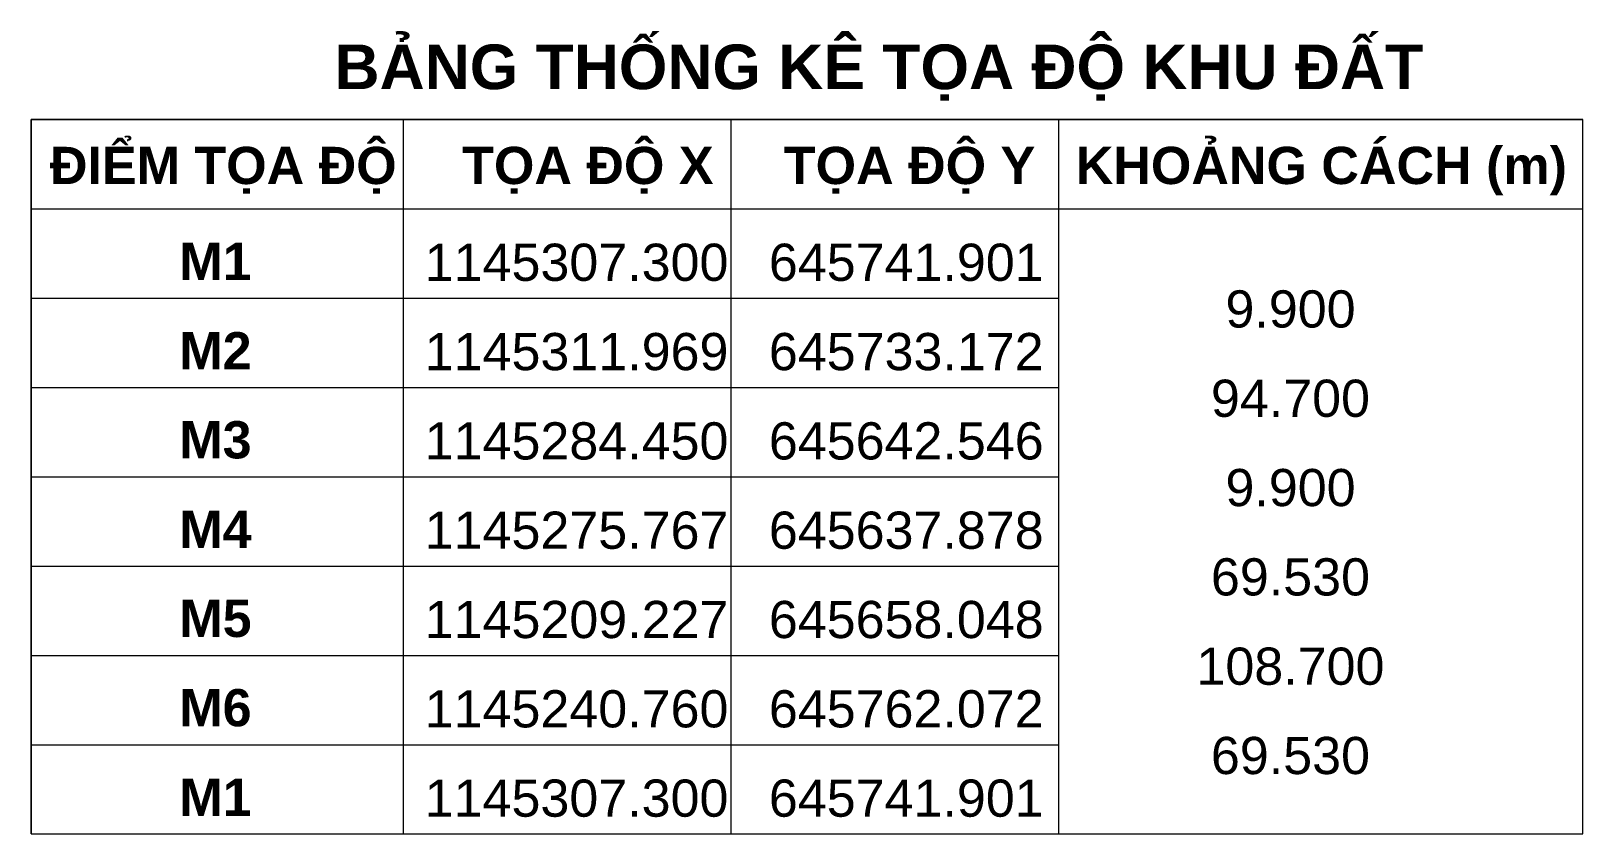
# Model space of a CAD drawing. Header units: millimetres. Extents: x 563604 to 809435, y 2337 to 1331933.
# Drawn here: x 804225 to 809435, y 2337 to 5035 of the extents above.
import ezdxf

# ---------------------------------------------------------------- set-up
doc = ezdxf.new("R2010")
doc.units = ezdxf.units.MM
doc.layers.add('A-DETL-THIN-2', color=151, linetype='Continuous', lineweight=18)
doc.layers.add('G-ANNO-TEXT-1', color=7, linetype='Continuous', lineweight=9)
doc.styles.add('Arial_3', font='arial_0.ttf', dxfattribs={"height": 125})
doc.styles.add('Arial_B_1', font='arialbd_0.ttf', dxfattribs={"height": 150})
doc.styles.add('Arial_B_2', font='arialbd_0.ttf', dxfattribs={"height": 125})

msp = doc.modelspace()

# ---------------------------------------------------------------- linework, layer by layer
at = {"layer": 'A-DETL-THIN-2'}
for p, q in [((809435.3, 4737.4), (804225.3, 4737.4)), ((804225.3, 4737.4), (804225.3, 2337.4)), ((804225.3, 4737.4), (809435.3, 4737.4)), ((804225.3, 2337.4), (804225.3, 4737.4)), ((805475.3, 2337.4), (805475.3, 4737.4)), ((806575.3, 2337.4), (806575.3, 4737.4)), ((807675.3, 2337.4), (807675.3, 4737.4)), ((807675.3, 2337.4), (807675.3, 4737.4)), ((809435.3, 2337.4), (809435.3, 4737.4)), ((809435.3, 2337.4), (809435.3, 4737.4)), ((804225.3, 4437.4), (809435.3, 4437.4)), ((804225.3, 4137.4), (807675.3, 4137.4)), ((804225.3, 3837.4), (807675.3, 3837.4)), ((804225.3, 3537.4), (807675.3, 3537.4)), ((804225.3, 3237.4), (807675.3, 3237.4)), ((804225.3, 2937.4), (807675.3, 2937.4)), ((804225.3, 2637.4), (807675.3, 2637.4)), ((804225.3, 2337.4), (809435.3, 2337.4)), ((804225.3, 2337.4), (807675.3, 2337.4)), ((804225.3, 2337.4), (809435.3, 2337.4))]:
    msp.add_line(p, q, dxfattribs=at)

# ---------------------------------------------------------------- texts
at = {"layer": 'G-ANNO-TEXT-1', "line_spacing_factor": 0.936439}
for s, insert, char_height, width, attachment_point, style in [('\\pt634.9995,1270.0005,1905,2539.9995,3175.0005,3810,4444.9995,5080.0005,5715,6349.9995,6985.0005,7620,8254.9995,8890.0005,9525,10159.9995,10795.0005,11430,12064.9995,12700.0005,13335,13969.9995,14605.0005,15240,15874.9995,16510.0005,17145,17779.9995,18415.0005,19050,19684.9995,20320.0005;BẢNG THỐNG KÊ TỌA ĐỘ KHU ĐẤT', (805244.1, 4989.4), 150, 3731.445, 1, 'Arial_B_1'), ('\\pt635,1270,1905,2540,3175,3810,4445,5080,5715,6350,6985,7620,8255,8890,9525,10160,10795,11430,12065,12700,13335,13970,14605,15240,15875,16510,17145,17780,18415,19050,19685,20320;ĐIỂM TỌA ĐỘ', (804288.8, 4645.7), 125, 1179.175, 1, 'Arial_B_2'), ('\\pt635,1270,1905,2540,3175,3810,4445,5080,5715,6350,6985,7620,8255,8890,9525,10160,10795,11430,12065,12700,13335,13970,14605,15240,15875,16510,17145,17780,18415,19050,19685,20320;TỌA ĐỘ X', (805672.6, 4645.7), 125, 851.935, 1, 'Arial_B_2'), ('\\pt635,1270,1905,2540,3175,3810,4445,5080,5715,6350,6985,7620,8255,8890,9525,10160,10795,11430,12065,12700,13335,13970,14605,15240,15875,16510,17145,17780,18415,19050,19685,20320;TỌA ĐỘ Y', (806752.6, 4645.7), 125, 851.935, 1, 'Arial_B_2'), ('\\pt635,1270,1905,2540,3175,3810,4445,5080,5715,6350,6985,7620,8255,8890,9525,10160,10795,11430,12065,12700,13335,13970,14605,15240,15875,16510,17145,17780,18415,19050,19685,20320;KHOẢNG CÁCH (m)', (807732.6, 4645.7), 125, 1667.005, 1, 'Arial_B_2'), ('\\pt5,10,15,20,25,30,35,40,45,50,55,60,65,70,75,80,85,90,95,100,105,110,115,120,125,130,135,140,145,150,155,160;1145307.300', (806056.7, 4257), 125, 1022.12, 5, 'Arial_3'), ('\\pt5,10,15,20,25,30,35,40,45,50,55,60,65,70,75,80,85,90,95,100,105,110,115,120,125,130,135,140,145,150,155,160;645741.901', (807163.5, 4257), 125, 925.16, 5, 'Arial_3'), ('\\pt5,10,15,20,25,30,35,40,45,50,55,60,65,70,75,80,85,90,95,100,105,110,115,120,125,130,135,140,145,150,155,160;9.900', (808453.5, 4100.2), 125, 440.865, 5, 'Arial_3'), ('\\pt5,10,15,20,25,30,35,40,45,50,55,60,65,70,75,80,85,90,95,100,105,110,115,120,125,130,135,140,145,150,155,160;1145311.969', (806056.7, 3957), 125, 1022.12, 5, 'Arial_3'), ('\\pt5,10,15,20,25,30,35,40,45,50,55,60,65,70,75,80,85,90,95,100,105,110,115,120,125,130,135,140,145,150,155,160;645733.172', (807163.5, 3957), 125, 925.16, 5, 'Arial_3'), ('\\pt5,10,15,20,25,30,35,40,45,50,55,60,65,70,75,80,85,90,95,100,105,110,115,120,125,130,135,140,145,150,155,160;94.700', (808453.3, 3800.2), 125, 537.825, 5, 'Arial_3'), ('\\pt5,10,15,20,25,30,35,40,45,50,55,60,65,70,75,80,85,90,95,100,105,110,115,120,125,130,135,140,145,150,155,160;1145284.450', (806056.7, 3657), 125, 1022.12, 5, 'Arial_3'), ('\\pt5,10,15,20,25,30,35,40,45,50,55,60,65,70,75,80,85,90,95,100,105,110,115,120,125,130,135,140,145,150,155,160;645642.546', (807163.5, 3657), 125, 925.16, 5, 'Arial_3'), ('\\pt5,10,15,20,25,30,35,40,45,50,55,60,65,70,75,80,85,90,95,100,105,110,115,120,125,130,135,140,145,150,155,160;9.900', (808453.5, 3500.2), 125, 440.865, 5, 'Arial_3'), ('\\pt5,10,15,20,25,30,35,40,45,50,55,60,65,70,75,80,85,90,95,100,105,110,115,120,125,130,135,140,145,150,155,160;1145275.767', (806056.7, 3357), 125, 1022.12, 5, 'Arial_3'), ('\\pt5,10,15,20,25,30,35,40,45,50,55,60,65,70,75,80,85,90,95,100,105,110,115,120,125,130,135,140,145,150,155,160;645637.878', (807163.5, 3357), 125, 925.16, 5, 'Arial_3'), ('\\pt5,10,15,20,25,30,35,40,45,50,55,60,65,70,75,80,85,90,95,100,105,110,115,120,125,130,135,140,145,150,155,160;69.530', (808453.3, 3200.2), 125, 537.825, 5, 'Arial_3'), ('\\pt5,10,15,20,25,30,35,40,45,50,55,60,65,70,75,80,85,90,95,100,105,110,115,120,125,130,135,140,145,150,155,160;1145209.227', (806056.7, 3057), 125, 1022.12, 5, 'Arial_3'), ('\\pt5,10,15,20,25,30,35,40,45,50,55,60,65,70,75,80,85,90,95,100,105,110,115,120,125,130,135,140,145,150,155,160;645658.048', (807163.5, 3057), 125, 925.16, 5, 'Arial_3'), ('\\pt5,10,15,20,25,30,35,40,45,50,55,60,65,70,75,80,85,90,95,100,105,110,115,120,125,130,135,140,145,150,155,160;108.700', (808453.3, 2900.2), 125, 634.785, 5, 'Arial_3'), ('\\pt5,10,15,20,25,30,35,40,45,50,55,60,65,70,75,80,85,90,95,100,105,110,115,120,125,130,135,140,145,150,155,160;1145240.760', (806056.7, 2757), 125, 1022.12, 5, 'Arial_3'), ('\\pt5,10,15,20,25,30,35,40,45,50,55,60,65,70,75,80,85,90,95,100,105,110,115,120,125,130,135,140,145,150,155,160;645762.072', (807163.5, 2757), 125, 925.16, 5, 'Arial_3'), ('\\pt5,10,15,20,25,30,35,40,45,50,55,60,65,70,75,80,85,90,95,100,105,110,115,120,125,130,135,140,145,150,155,160;69.530', (808453.3, 2600.2), 125, 537.825, 5, 'Arial_3'), ('\\pt5,10,15,20,25,30,35,40,45,50,55,60,65,70,75,80,85,90,95,100,105,110,115,120,125,130,135,140,145,150,155,160;1145307.300', (806056.7, 2457), 125, 1022.12, 5, 'Arial_3'), ('\\pt5,10,15,20,25,30,35,40,45,50,55,60,65,70,75,80,85,90,95,100,105,110,115,120,125,130,135,140,145,150,155,160;645741.901', (807163.5, 2457), 125, 925.16, 5, 'Arial_3')]:
    msp.add_mtext(s, dxfattribs=dict(at, insert=insert, char_height=char_height, width=width, attachment_point=attachment_point, style=style))
at = {"layer": 'G-ANNO-TEXT-1', "char_height": 125, "width": 250.48, "attachment_point": 5, "line_spacing_factor": 0.936439, "style": 'Arial_B_2', "bg_fill": 3, "box_fill_scale": 1.25, "bg_fill_color": 256, "bg_fill_true_color": 13158600, "bg_fill_transparency": 0}
for s, insert in [('\\pt2.5,5,7.5,10,12.5,15,17.5,20,22.5,25,27.5,30,32.5,35,37.5,40,42.5,45,47.5,50,52.5,55,57.5,60,62.5,65,67.5,70,72.5,75,77.5,80;M1', (804844.4, 4260.7)), ('\\pt2.5,5,7.5,10,12.5,15,17.5,20,22.5,25,27.5,30,32.5,35,37.5,40,42.5,45,47.5,50,52.5,55,57.5,60,62.5,65,67.5,70,72.5,75,77.5,80;M2', (804844.4, 3960.7)), ('\\pt2.5,5,7.5,10,12.5,15,17.5,20,22.5,25,27.5,30,32.5,35,37.5,40,42.5,45,47.5,50,52.5,55,57.5,60,62.5,65,67.5,70,72.5,75,77.5,80;M3', (804844.4, 3660.7)), ('\\pt2.5,5,7.5,10,12.5,15,17.5,20,22.5,25,27.5,30,32.5,35,37.5,40,42.5,45,47.5,50,52.5,55,57.5,60,62.5,65,67.5,70,72.5,75,77.5,80;M4', (804844.4, 3360.7)), ('\\pt2.5,5,7.5,10,12.5,15,17.5,20,22.5,25,27.5,30,32.5,35,37.5,40,42.5,45,47.5,50,52.5,55,57.5,60,62.5,65,67.5,70,72.5,75,77.5,80;M5', (804844.4, 3060.7)), ('\\pt2.5,5,7.5,10,12.5,15,17.5,20,22.5,25,27.5,30,32.5,35,37.5,40,42.5,45,47.5,50,52.5,55,57.5,60,62.5,65,67.5,70,72.5,75,77.5,80;M6', (804844.4, 2760.7)), ('\\pt2.5,5,7.5,10,12.5,15,17.5,20,22.5,25,27.5,30,32.5,35,37.5,40,42.5,45,47.5,50,52.5,55,57.5,60,62.5,65,67.5,70,72.5,75,77.5,80;M1', (804844.4, 2460.7))]:
    msp.add_mtext(s, dxfattribs=dict(at, insert=insert))

doc.saveas('drawing.dxf')
